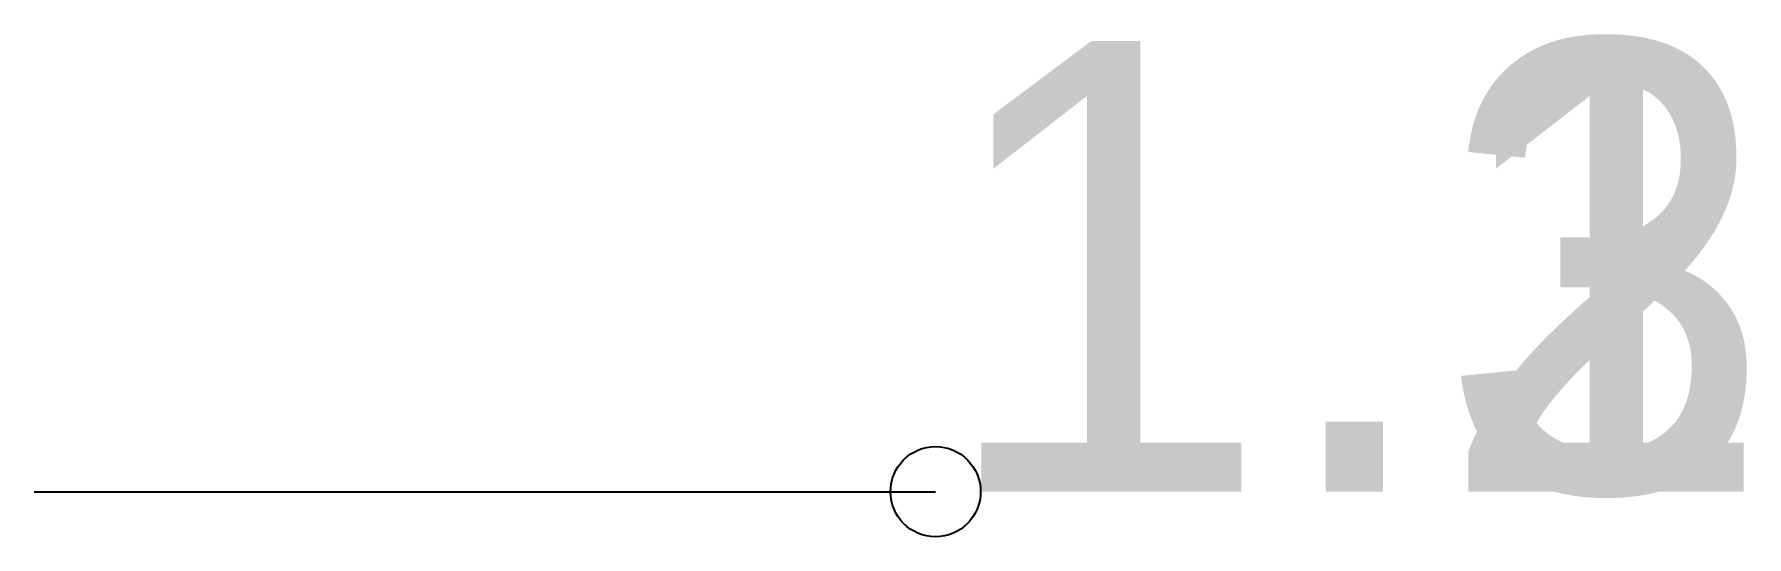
# Model space of a CAD drawing. Header units: millimetres. Extents: x 0 to 3.8, y -0.1 to 1.01.
import ezdxf

# ---------------------------------------------------------------- set-up
doc = ezdxf.new("R2010")
doc.units = ezdxf.units.MM

msp = doc.modelspace()

# ---------------------------------------------------------------- linework, layer by layer
at = {"layer": 'Shots', "color": 30}
msp.add_line((0, 0), (2, 0), dxfattribs=at)
at = {"layer": 'Shots', "color": 1}
msp.add_line((0, 0), (2, 0), dxfattribs=at)
msp.add_line((0, 0), (2, 0), dxfattribs=at)
at = {"layer": 'Shots', "color": 30}
msp.add_circle((2, 0), 0.1, dxfattribs=at)
at = {"layer": 'Shots', "color": 1}
msp.add_circle((2, 0), 0.1, dxfattribs=at)
msp.add_circle((2, 0), 0.1, dxfattribs=at)

# ---------------------------------------------------------------- texts
at = {"layer": 'Label'}
for s in ['1.3', '1.2', '1.1']:
    msp.add_text(s, height=1, dxfattribs=at).set_placement((2, 0))

doc.saveas('drawing.dxf')
